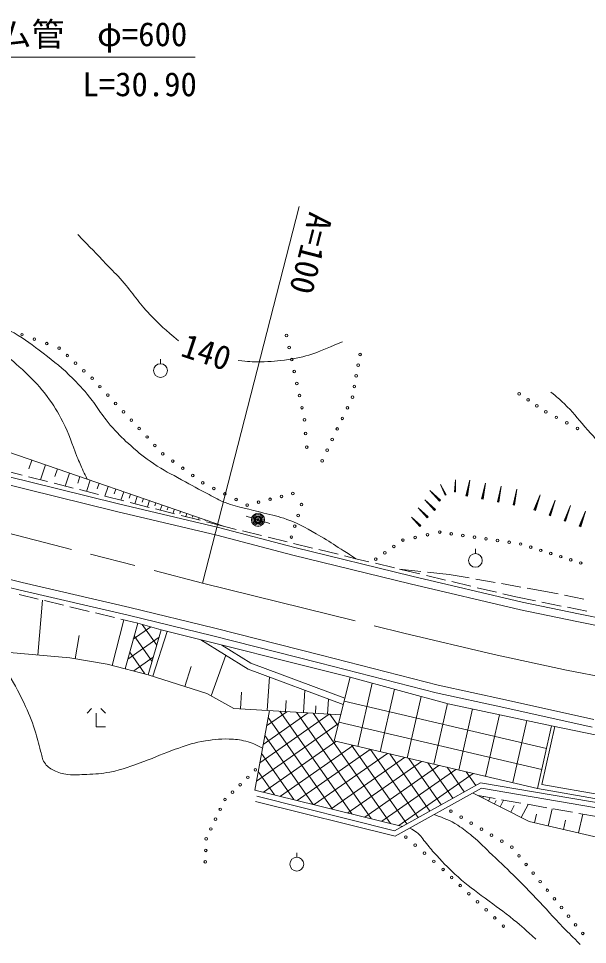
# Model space of a CAD drawing. Units: millimetres, scale not verified. Extents: x 40000 to 680000, y 20000 to 380000.
# Drawn here: x 114007 to 157428, y 247281 to 317946 of the extents above; entities that cross this region are included whole.
import ezdxf
from ezdxf.enums import TextEntityAlignment as Align

# ---------------------------------------------------------------- set-up
doc = ezdxf.new("R2010")
doc.units = ezdxf.units.MM
doc.header["$LTSCALE"] = 1000
doc.header["$PDMODE"] = 32
doc.header["$PDSIZE"] = 500
doc.linetypes.add('CHAIN', pattern=[18.5, 12, -1.5, 3.5, -1.5])
for name, color, linetype, lineweight in [('M-BMK', 2, 'CHAIN', 13), ('M-STR-HTXT', 7, 'Continuous', 13), ('M-WORK', 1, 'Continuous', 13)]:
    doc.layers.add(name, color=color, linetype=linetype, lineweight=lineweight)
doc.styles.add('ＭＳ ゴシック', font='')
doc.styles.get('ＭＳ ゴシック').set_extended_font_data('MS Gothic')

msp = doc.modelspace()

# ---------------------------------------------------------------- hatches: boundary and pattern name
at = {"layer": 'M-WORK'}
h = msp.add_hatch(dxfattribs=at)
h.set_pattern_fill('USER', color=256, style=0, pattern_type=2)
h.set_pattern_definition([(35, (125967, 271594), (-573.58, 819.15), []), (125, (125967, 271594), (-819.15, -573.58), [])])
h.paths.add_polyline_path([(122135, 268320), (123912, 267871), (124891, 271286), (123107, 271798)])
h = msp.add_hatch(dxfattribs=at)
h.set_pattern_fill('USER', color=256, style=0, pattern_type=2)
h.set_pattern_definition([(35, (135867, 262344), (-573.576, 819.15), []), (125, (135867, 262344), (-819.15, -573.576), [])])
h.paths.add_polyline_path([(132034, 259069), (143299, 256297), (149265, 259616), (149645, 260120), (138098, 262812), (138594, 264799), (133155, 265125)])

# ---------------------------------------------------------------- linework, layer by layer
at = {"layer": 'M-BMK'}
for p, q in [((106428, 280418), (128057, 274867)), ((128057, 274867), (143404, 271046)), ((143404, 271046), (150298, 269411)), ((150298, 269411), (155821, 268221)), ((155821, 268221), (161877, 267041))]:
    msp.add_line(p, q, dxfattribs=at)
at = {"layer": 'M-STR-HTXT'}
msp.add_line((128057, 274867), (135432, 303602), dxfattribs=at)
msp.add_lwpolyline([(75249, 295542), (105000, 315000), (127500, 315000)], dxfattribs=at)
at = {"layer": 'M-WORK'}
for p, q in [((124841, 291601), (124841, 291951)), ((129734, 279180), (108879, 286365)), ((105435, 284906), (114731, 282615)), ((105290, 284324), (114588, 282033)), ((115022, 284248), (114795, 283590)), ((112838, 283469), (114291, 283100)), ((116075, 283885), (115682, 282745)), ((116988, 283571), (116791, 283001)), ((114776, 282977), (116230, 282608)), ((117900, 283257), (117560, 282268)), ((118691, 282984), (118521, 282490)), ((119482, 282712), (119187, 281856)), ((147272, 281826), (147365, 282729)), ((147318, 281824), (147365, 282729)), ((147363, 281821), (147365, 282729)), ((148150, 281529), (148442, 282711)), ((148210, 281518), (148442, 282711)), ((148270, 281506), (148442, 282711)), ((114588, 282033), (121488, 280328)), ((114731, 282615), (121629, 280911)), ((116715, 282485), (118168, 282116)), ((118653, 281993), (120107, 281624)), ((120167, 282476), (120019, 282048)), ((120851, 282240), (120596, 281498)), ((121445, 282036), (121317, 281665)), ((146599, 281579), (146205, 282395)), ((146640, 281599), (146205, 282395)), ((146558, 281559), (146205, 282395)), ((149350, 281296), (149643, 282482)), ((149409, 281284), (149643, 282482)), ((149469, 281272), (149643, 282482)), ((150549, 281062), (150844, 282253)), ((150609, 281050), (150844, 282253)), ((150670, 281038), (150844, 282253)), ((151749, 280828), (152045, 282023)), ((151810, 280816), (152045, 282023)), ((151870, 280805), (152045, 282023)), ((120592, 281501), (122045, 281132)), ((122038, 281831), (121817, 281188)), ((122553, 281654), (122442, 281333)), ((123067, 281477), (122875, 280920)), ((123539, 281314), (123443, 281036)), ((146173, 281153), (145399, 281927)), ((146212, 281191), (145399, 281927)), ((146134, 281114), (145399, 281927)), ((146640, 281599), (146558, 281559)), ((147363, 281821), (147272, 281826)), ((148270, 281506), (148150, 281529)), ((149469, 281272), (149350, 281296)), ((153342, 280450), (153818, 281589)), ((153400, 280429), (153818, 281589)), ((153458, 280409), (153818, 281589)), ((121629, 280911), (129279, 279098)), ((122530, 281009), (123984, 280639)), ((124012, 281151), (123848, 280673)), ((124485, 280988), (124403, 280749)), ((124958, 280825), (124820, 280426)), ((125430, 280662), (125362, 280463)), ((145224, 279875), (144502, 280598)), ((145261, 279911), (144502, 280598)), ((145188, 279839), (144502, 280598)), ((145789, 280440), (145015, 281214)), ((145828, 280478), (145015, 281214)), ((145750, 280401), (145015, 281214)), ((146212, 281191), (146134, 281114)), ((150670, 281038), (150549, 281062)), ((151870, 280805), (151749, 280828)), ((154493, 280035), (154972, 281180)), ((154551, 280014), (154972, 281180)), ((154609, 279993), (154972, 281180)), ((155645, 279620), (156126, 280771)), ((155703, 279599), (156126, 280771)), ((155762, 279578), (156126, 280771)), ((121488, 280328), (129133, 278516)), ((124469, 280516), (125923, 280147)), ((125903, 280500), (125793, 280180)), ((126376, 280337), (126321, 280177)), ((126407, 280024), (127861, 279655)), ((126849, 280174), (126766, 279933)), ((127321, 280011), (127280, 279891)), ((127794, 279848), (127738, 279686)), ((131375, 279977), (133198, 279409)), ((144673, 279211), (144001, 279883)), ((144707, 279244), (144001, 279883)), ((144640, 279177), (144001, 279883)), ((145261, 279911), (145188, 279839)), ((145828, 280478), (145750, 280401)), ((153458, 280409), (153342, 280450)), ((154609, 279993), (154493, 280035)), ((156797, 279204), (157281, 280362)), ((156856, 279183), (157281, 280362)), ((156915, 279162), (157281, 280362)), ((128267, 279685), (128239, 279604)), ((128346, 279532), (129734, 279180)), ((129734, 279180), (130619, 278963)), ((144707, 279244), (144640, 279177)), ((155762, 279578), (155645, 279620)), ((156915, 279162), (156797, 279204)), ((129133, 278516), (134941, 276997)), ((129279, 279098), (135088, 277579)), ((131105, 278844), (132562, 278487)), ((133047, 278368), (134504, 278011)), ((134990, 277892), (136447, 277535)), ((135088, 277579), (144033, 275396)), ((136932, 277417), (138389, 277060)), ((148870, 277118), (148870, 277468)), ((105872, 276346), (114133, 274320)), ((106014, 276929), (114273, 274904)), ((134941, 276997), (143892, 274813)), ((138875, 276941), (139759, 276724)), ((139759, 276724), (140753, 276486)), ((141239, 276370), (142698, 276021)), ((143070, 275932), (144719, 275756)), ((143185, 275905), (144643, 275556)), ((145216, 275702), (146865, 275526)), ((114273, 274904), (122505, 272986)), ((144033, 275396), (152440, 273401)), ((145130, 275439), (146588, 275090)), ((146865, 275526), (148406, 275253)), ((147075, 274974), (148534, 274625)), ((148898, 275166), (150375, 274905)), ((114133, 274320), (122366, 272402)), ((143892, 274813), (152311, 272815)), ((149020, 274508), (150479, 274159)), ((150868, 274817), (152345, 274556)), ((152837, 274469), (154377, 274196)), ((154377, 274196), (155188, 274031)), ((114045, 273993), (115503, 273639)), ((115472, 269370), (115836, 273559)), ((115989, 273522), (117446, 273169)), ((150965, 274043), (151959, 273805)), ((151959, 273805), (153452, 273504)), ((155678, 273931), (157148, 273632)), ((117932, 273051), (119390, 272698)), ((122505, 272986), (128978, 271414)), ((152311, 272815), (156627, 271936)), ((152440, 273401), (156748, 272523)), ((153942, 273406), (155413, 273109)), ((155903, 273011), (157373, 272714)), ((119876, 272580), (121334, 272227)), ((121820, 272110), (123107, 271798)), ((122366, 272402), (128834, 270832)), ((156748, 272523), (159777, 271886)), ((121166, 268566), (122051, 272054)), ((122135, 268320), (123107, 271798)), ((124891, 271286), (123107, 271798)), ((128978, 271414), (137104, 269363)), ((156627, 271936), (159664, 271296)), ((118336, 269087), (118641, 270860)), ((123912, 267871), (124891, 271286)), ((124257, 267760), (125357, 271170)), ((124891, 271286), (139312, 267670)), ((128834, 270832), (136956, 268781)), ((131525, 268303), (127931, 270524)), ((131746, 268754), (129531, 270123)), ((112281, 269647), (117926, 269157)), ((128714, 266246), (129833, 269349)), ((137104, 269363), (146028, 267072)), ((117926, 269157), (120765, 268668)), ((120765, 268668), (122135, 268320)), ((138915, 266082), (131746, 268754)), ((136956, 268781), (145890, 266488)), ((122135, 268320), (123912, 267871)), ((128382, 266430), (123912, 267871)), ((126703, 266972), (127195, 268500)), ((138793, 265594), (131525, 268303)), ((132994, 265135), (133148, 267698)), ((139312, 267670), (138098, 262812)), ((146792, 265655), (139312, 267670)), ((139911, 262390), (141002, 267215)), ((130437, 265288), (128382, 266430)), ((130944, 265258), (131021, 266539)), ((135748, 264970), (135851, 266690)), ((141614, 261993), (142691, 266760)), ((145890, 266488), (151041, 265367)), ((146028, 267072), (151170, 265953)), ((134371, 265052), (134423, 265913)), ((137596, 264859), (137666, 266014)), ((138857, 265849), (154301, 262247)), ((143678, 261511), (144740, 266208)), ((151170, 265953), (157910, 264461)), ((119589, 265283), (119239, 264933)), ((120639, 264933), (120289, 265283)), ((138594, 264799), (130437, 265288)), ((133155, 265125), (132034, 259069)), ((136672, 264914), (136707, 265492)), ((145709, 261038), (146755, 265665)), ((154688, 263959), (146792, 265655)), ((147606, 260595), (148659, 265254)), ((151041, 265367), (157789, 263873)), ((119939, 263883), (119939, 264933)), ((149645, 260120), (150706, 264814)), ((151737, 259632), (152806, 264363)), ((120639, 263883), (119939, 263883)), ((138454, 264237), (153935, 260627)), ((153612, 259195), (154688, 263959)), ((153943, 259492), (154941, 263909)), ((154688, 263959), (161591, 262563)), ((138098, 262812), (153612, 259195)), ((142696, 255961), (149265, 259616)), ((149265, 259616), (177329, 254834)), ((153943, 259492), (158601, 258670)), ((132034, 259069), (143299, 256297)), ((142752, 255535), (149337, 259198)), ((148696, 258841), (152967, 256661)), ((149089, 258641), (150378, 258413)), ((149337, 259198), (177269, 254438)), ((153612, 259195), (158541, 258325)), ((132093, 258205), (142752, 255535)), ((132190, 258593), (142696, 255961)), ((149429, 258467), (149491, 258587)), ((149875, 258239), (149998, 258480)), ((150320, 258012), (150451, 258269)), ((150765, 257785), (151028, 258299)), ((150870, 258326), (152347, 258066)), ((152379, 256961), (152893, 257970)), ((152840, 257979), (154317, 257718)), ((151572, 257373), (151829, 257877)), ((153380, 256566), (153533, 257227)), ((154437, 256322), (154742, 257644)), ((154809, 257632), (156287, 257371)), ((156744, 255790), (157076, 257232)), ((156779, 257284), (158256, 257024)), ((152967, 256661), (166790, 253475)), ((155591, 256056), (155757, 256777)), ((135244, 253934), (135244, 254284))]:
    msp.add_line(p, q, dxfattribs=at)
for centre, radius in [((114272, 293818), 100), ((115215, 293477), 100), ((134465, 293751), 100), ((116157, 293136), 100), ((117100, 292795), 100), ((134661, 292837), 100), ((117731, 292219), 100), ((134857, 291924), 100), ((140070, 292301), 100), ((118361, 291642), 100), ((118992, 291066), 100), ((124841, 291076), 525), ((139925, 291489), 100), ((119623, 290490), 100), ((135053, 291010), 100), ((139780, 290677), 100), ((120222, 289850), 100), ((135249, 290089), 100), ((139635, 289865), 100), ((120821, 289210), 100), ((135444, 289167), 100), ((139490, 289053), 100), ((152215, 289310), 100), ((121419, 288570), 100), ((135640, 288245), 100), ((139104, 288242), 100), ((152892, 288850), 100), ((153569, 288390), 100), ((122018, 287930), 100), ((154247, 287930), 100), ((155052, 287510), 100), ((122617, 287290), 100), ((135836, 287323), 100), ((138718, 287432), 100), ((155857, 287089), 100), ((123216, 286650), 100), ((135917, 286279), 100), ((138332, 286622), 100), ((156661, 286669), 100), ((123815, 286010), 100), ((137946, 285812), 100), ((124413, 285371), 100), ((125012, 284731), 100), ((135999, 285235), 100), ((137560, 285001), 100), ((125775, 284176), 100), ((137174, 284191), 100), ((126537, 283621), 100), ((127300, 283067), 100), ((128063, 282512), 100), ((128911, 282088), 100), ((129760, 281664), 100), ((130608, 281240), 100), ((133202, 281256), 100), ((134075, 281476), 100), ((134947, 281696), 100), ((131456, 280815), 100), ((132329, 281036), 100), ((135600, 280848), 100), ((132284, 279690), 500), ((132284, 279690), 400), ((132284, 279690), 300), ((132284, 279690), 200), ((135343, 280024), 100), ((132284, 279690), 100), ((132284, 279690), 20), ((135085, 279200), 100), ((134828, 278376), 100), ((144282, 278350), 100), ((145217, 278553), 100), ((146152, 278756), 100), ((147035, 278626), 100), ((147917, 278495), 100), ((148800, 278365), 100), ((142653, 277661), 100), ((143346, 278147), 100), ((149682, 278234), 100), ((150565, 278104), 100), ((151447, 277973), 100), ((152330, 277843), 100), ((141960, 277175), 100), ((148870, 276593), 525), ((153094, 277601), 100), ((153857, 277360), 100), ((154621, 277118), 100), ((141267, 276689), 100), ((155384, 276877), 100), ((156148, 276636), 100), ((156911, 276394), 100), ((131501, 260038), 100), ((132080, 260603), 100), ((130922, 259474), 100), ((130342, 258910), 100), ((129763, 258345), 100), ((129404, 257595), 100), ((147007, 257457), 100), ((129045, 256844), 100), ((147782, 256999), 100), ((148558, 256540), 100), ((128686, 256094), 100), ((149334, 256082), 100), ((128327, 255343), 100), ((143565, 255481), 100), ((150109, 255624), 100), ((150885, 255166), 100), ((128294, 254463), 100), ((144276, 254863), 100), ((151660, 254707), 100), ((135244, 253409), 525), ((144986, 254246), 100), ((145697, 253628), 100), ((152201, 254049), 100), ((128262, 253582), 100), ((146407, 253011), 100), ((152741, 253392), 100), ((147064, 252393), 100), ((153281, 252734), 100), ((147721, 251775), 100), ((153822, 252076), 100), ((148378, 251157), 100), ((154362, 251418), 100), ((149035, 250540), 100), ((154902, 250761), 100), ((155443, 250103), 100), ((149692, 249922), 100), ((155983, 249445), 100), ((150349, 249304), 100), ((151006, 248686), 100), ((156523, 248787), 100), ((157063, 248129), 100)]:
    msp.add_circle(centre, radius, dxfattribs=at)
for points, knots in [([(118524, 301452), (119585, 300367), (119857, 300093), (120700, 299211), (121177, 298712), (121457, 298443), (121918, 297928), (122783, 296961), (123130, 296299), (124028, 295361), (124834, 294519), (125157, 294237), (126225, 293338)], [0, 0, 0, 0, 1, 1, 1, 2, 2, 2, 3, 3, 3, 4, 4, 4, 4]), ([(103337, 298809), (103573, 298838), (103644, 298853), (103839, 298892), (104232, 298972), (104433, 299091), (104822, 299188), (105044, 299244), (105172, 299275), (105402, 299283), (105716, 299293), (105899, 299257), (106195, 299153), (106449, 299063), (106561, 298939), (106763, 298762), (107057, 298504), (107163, 298301), (107403, 297992), (107574, 297771), (107624, 297613), (107805, 297400), (108171, 296972), (108415, 296765), (108847, 296406), (109378, 295964), (109709, 295752), (110315, 295423), (110977, 295064), (111402, 294978), (112092, 294677), (112712, 294406), (113079, 294291), (113666, 293955), (114582, 293430), (115046, 293050), (115880, 292404), (116801, 291690), (117328, 291295), (118154, 290474), (118770, 289861), (119089, 289489), (119622, 288804), (119989, 288333), (120150, 288037), (120510, 287561), (120770, 287217), (120907, 287016), (121197, 286697), (121711, 286130), (122025, 285835), (122594, 285323), (123224, 284757), (123598, 284460), (124299, 283985), (125103, 283440), (125606, 283216), (126454, 282742), (127265, 282289), (127724, 282042), (128550, 281617), (129028, 281371), (129273, 281178), (129781, 281001), (130903, 280610), (131571, 280519), (132717, 280208), (133411, 280020), (133816, 279963), (134493, 279723), (135564, 279343), (136096, 278964), (137086, 278408), (137704, 278062), (138027, 277828), (138626, 277449), (139070, 277168), (139210, 277078), (139759, 276724)], [0, 0, 0, 0, 1, 1, 1, 2, 2, 2, 3, 3, 3, 4, 4, 4, 5, 5, 5, 6, 6, 6, 7, 7, 7, 8, 8, 8, 9, 9, 9, 10, 10, 10, 11, 11, 11, 12, 12, 12, 13, 13, 13, 14, 14, 14, 15, 15, 15, 16, 16, 16, 17, 17, 17, 18, 18, 18, 19, 19, 19, 20, 20, 20, 21, 21, 21, 22, 22, 22, 23, 23, 23, 24, 24, 24, 25, 25, 25, 26, 26, 26, 26]), ([(99814, 294962), (99976, 294833), (100054, 294795), (100222, 294714), (100601, 294533), (100867, 294581), (101287, 294560), (101858, 294532), (102183, 294583), (102744, 294691), (103301, 294798), (103595, 294936), (104141, 295093), (104622, 295232), (104877, 295375), (105372, 295448), (105798, 295512), (106049, 295505), (106473, 295437), (107148, 295327), (107508, 295168), (108143, 294916), (108960, 294591), (109415, 294393), (110191, 293980), (111160, 293464), (111696, 293154), (112595, 292524), (113407, 291954), (113845, 291602), (114560, 290914), (115247, 290253), (115619, 289862), (116194, 289102), (116732, 288392), (116972, 287947), (117390, 287160), (117912, 286176), (118035, 285546), (118468, 284520), (118652, 284083), (118751, 283836), (118953, 283407), (119067, 283165), (119105, 283085), (119253, 282791)], [0, 0, 0, 0, 1, 1, 1, 2, 2, 2, 3, 3, 3, 4, 4, 4, 5, 5, 5, 6, 6, 6, 7, 7, 7, 8, 8, 8, 9, 9, 9, 10, 10, 10, 11, 11, 11, 12, 12, 12, 13, 13, 13, 14, 14, 14, 15, 15, 15, 15]), ([(130771, 291837), (131562, 291763), (131804, 291748), (132467, 291750), (133303, 291753), (133772, 291804), (134599, 291924), (136279, 292170), (136905, 292522), (138732, 293273)], [0, 0, 0, 0, 1, 1, 1, 2, 2, 2, 3, 3, 3, 3]), ([(154637, 289439), (155129, 289043), (155269, 288915), (155652, 288554), (156327, 287919), (156614, 287475), (157233, 286785), (157871, 286075), (158232, 285681), (158871, 284972), (159444, 284338), (159712, 283931), (160336, 283348), (160643, 283062), (160820, 282900), (161177, 282681), (161629, 282405), (161892, 282252), (162395, 282087), (163000, 281888), (163391, 282006), (164005, 281840), (164668, 281661), (165049, 281562), (165658, 281246), (166493, 280812), (166771, 280462), (167500, 279694)], [0, 0, 0, 0, 1, 1, 1, 2, 2, 2, 3, 3, 3, 4, 4, 4, 5, 5, 5, 6, 6, 6, 7, 7, 7, 8, 8, 8, 9, 9, 9, 9]), ([(111919, 269533), (112470, 268922), (112631, 268716), (113036, 268154), (113671, 267274), (113934, 266715), (114407, 265739), (114794, 264940), (114982, 264474), (115255, 263629), (115453, 263018), (115507, 262659), (115691, 262044), (115795, 261697), (115786, 261468), (115981, 261164), (116176, 260862), (116372, 260747), (116687, 260574), (117073, 260362), (117336, 260334), (117770, 260265), (118328, 260177), (118651, 260243), (119215, 260265), (119906, 260292), (120299, 260305), (120977, 260439), (122016, 260644), (122567, 260892), (123566, 261244), (124512, 261578), (125008, 261857), (125958, 262179), (126738, 262443), (127170, 262628), (127981, 262766), (128789, 262905), (129250, 262977), (130070, 262962), (130575, 262953), (130863, 262915), (131353, 262788), (131873, 262653), (132071, 262549), (132626, 262270)], [0, 0, 0, 0, 1, 1, 1, 2, 2, 2, 3, 3, 3, 4, 4, 4, 5, 5, 5, 6, 6, 6, 7, 7, 7, 8, 8, 8, 9, 9, 9, 10, 10, 10, 11, 11, 11, 12, 12, 12, 13, 13, 13, 14, 14, 14, 15, 15, 15, 15]), ([(156882, 247281), (156245, 247903), (156081, 248071), (155577, 248586), (154740, 249442), (154315, 249962), (153488, 250827), (152924, 251418), (152613, 251754), (152031, 252328), (151311, 253036), (150893, 253417), (150160, 254111), (149567, 254674), (149265, 255023), (148638, 255547), (148223, 255893), (147985, 256085), (147528, 256374), (146877, 256785), (146578, 256875), (145734, 257194)], [0, 0, 0, 0, 1, 1, 1, 2, 2, 2, 3, 3, 3, 4, 4, 4, 5, 5, 5, 6, 6, 6, 7, 7, 7, 7]), ([(143871, 256157), (144107, 256043), (144189, 255987), (144374, 255852), (144739, 255585), (144841, 255323), (145136, 254981), (145443, 254626), (145600, 254413), (145919, 254068), (146530, 253405), (146883, 253042), (147550, 252436), (148311, 251745), (148801, 251432), (149617, 250805), (150458, 250157), (150970, 249846), (151792, 249174), (152472, 248617), (152697, 248418), (153488, 247694)], [0, 0, 0, 0, 1, 1, 1, 2, 2, 2, 3, 3, 3, 4, 4, 4, 5, 5, 5, 6, 6, 6, 7, 7, 7, 7])]:
    msp.add_open_spline(points, degree=3, knots=knots, dxfattribs=at)
msp.add_point((132284, 279690), dxfattribs=at)

# ---------------------------------------------------------------- texts
at = {"layer": 'M-STR-HTXT', "style": 'ＭＳ ゴシック'}
for s, p in [('ヒューム管\u3000φ=600', (105000, 316750)), ('L=30.90', (118889, 312932))]:
    msp.add_text(s, height=1833, dxfattribs=at).set_placement(p, align=Align.MIDDLE_LEFT)
msp.add_text('A=100', height=1833, rotation=255.604, dxfattribs=at).set_placement((137104, 303031), align=Align.MIDDLE_LEFT)
at = {"layer": 'M-WORK', "style": 'ＭＳ ゴシック'}
msp.add_text('140', height=1833, rotation=341.73, dxfattribs=at).set_placement((126579, 293085), align=Align.MIDDLE_LEFT)

doc.saveas('drawing.dxf')
